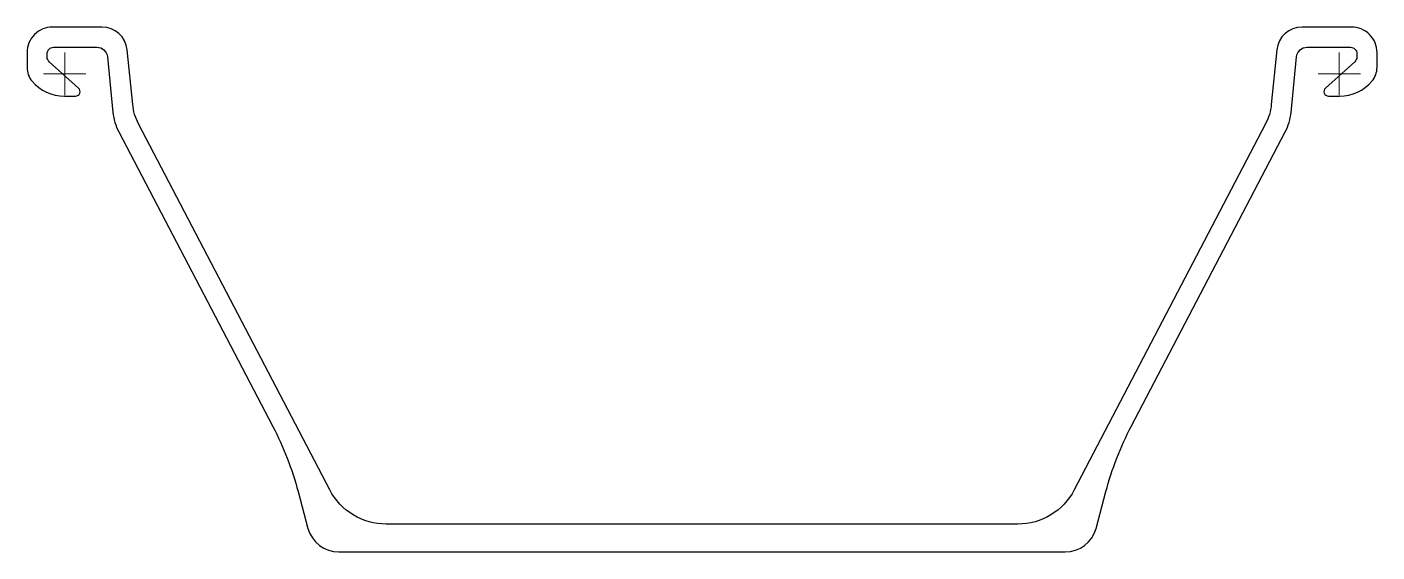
# Model space of a CAD drawing. Header units: millimetres. Extents: x 11 to 647, y 108 to 355.
import ezdxf

# ---------------------------------------------------------------- set-up
doc = ezdxf.new("R2010")
doc.units = ezdxf.units.MM
doc.layers.add('ref', color=4, linetype='Continuous', lineweight=5)

# ---------------------------------------------------------------- blocks, each defined once
blk = doc.blocks.new('PU22+1-s')
blk.add_lwpolyline([(34.72, -23.51, -0.095802), (32, -14.42), (29.44, 11.19, 0.385312), (17.5, 22), (-5.75, 22, 0.414214), (-17.75, 10), (-17.75, 3, 0.17875), (-15.35, -3.5, 0.219232), (-0.15, -10.5), (5.12, -10.5, 0.687281), (6.55, -6.79), (-7.26, 5.64, -0.212557), (-8.25, 7.87), (-8.25, 9.5, -0.414214), (-5.25, 12.5), (15.14, 12.5, -0.385312), (20.11, 8), (22.73, -18.19, 0.095802), (25.45, -27.28), (97.93, -165.91, -0.055035), (109.89, -196.59), (114.52, -213.88, 0.339454), (129.01, -225), (470.99, -225, 0.339454), (485.48, -213.88), (490.11, -196.59, -0.055035), (502.07, -165.91), (574.55, -27.28, 0.095802), (577.27, -18.19), (579.89, 8, -0.385312), (584.86, 12.5), (605.25, 12.5, -0.414214), (608.25, 9.5), (608.25, 7.87, -0.212557), (607.26, 5.64), (593.45, -6.79, 0.687281), (594.88, -10.5), (600.15, -10.5, 0.219232), (615.35, -3.5, 0.17875), (617.75, 3), (617.75, 10, 0.414214), (605.75, 22), (582.5, 22, 0.385312), (570.56, 11.19), (568, -14.42, -0.095802), (565.28, -23.51), (475.21, -195.8, -0.279203), (448.62, -211.9), (151.38, -211.9, -0.279203), (124.79, -195.8)], format="xyb", close=True)
at = {"layer": 'ref'}
for p, q in [((0, -10), (0, 10)), ((600, -10), (600, 10)), ((-10, 0), (10, 0)), ((590, 0), (610, 0))]:
    blk.add_line(p, q, dxfattribs=at)

msp = doc.modelspace()

# ---------------------------------------------------------------- block references
msp.add_blockref('PU22+1-s', (29.16, 333.04))

doc.saveas('drawing.dxf')
